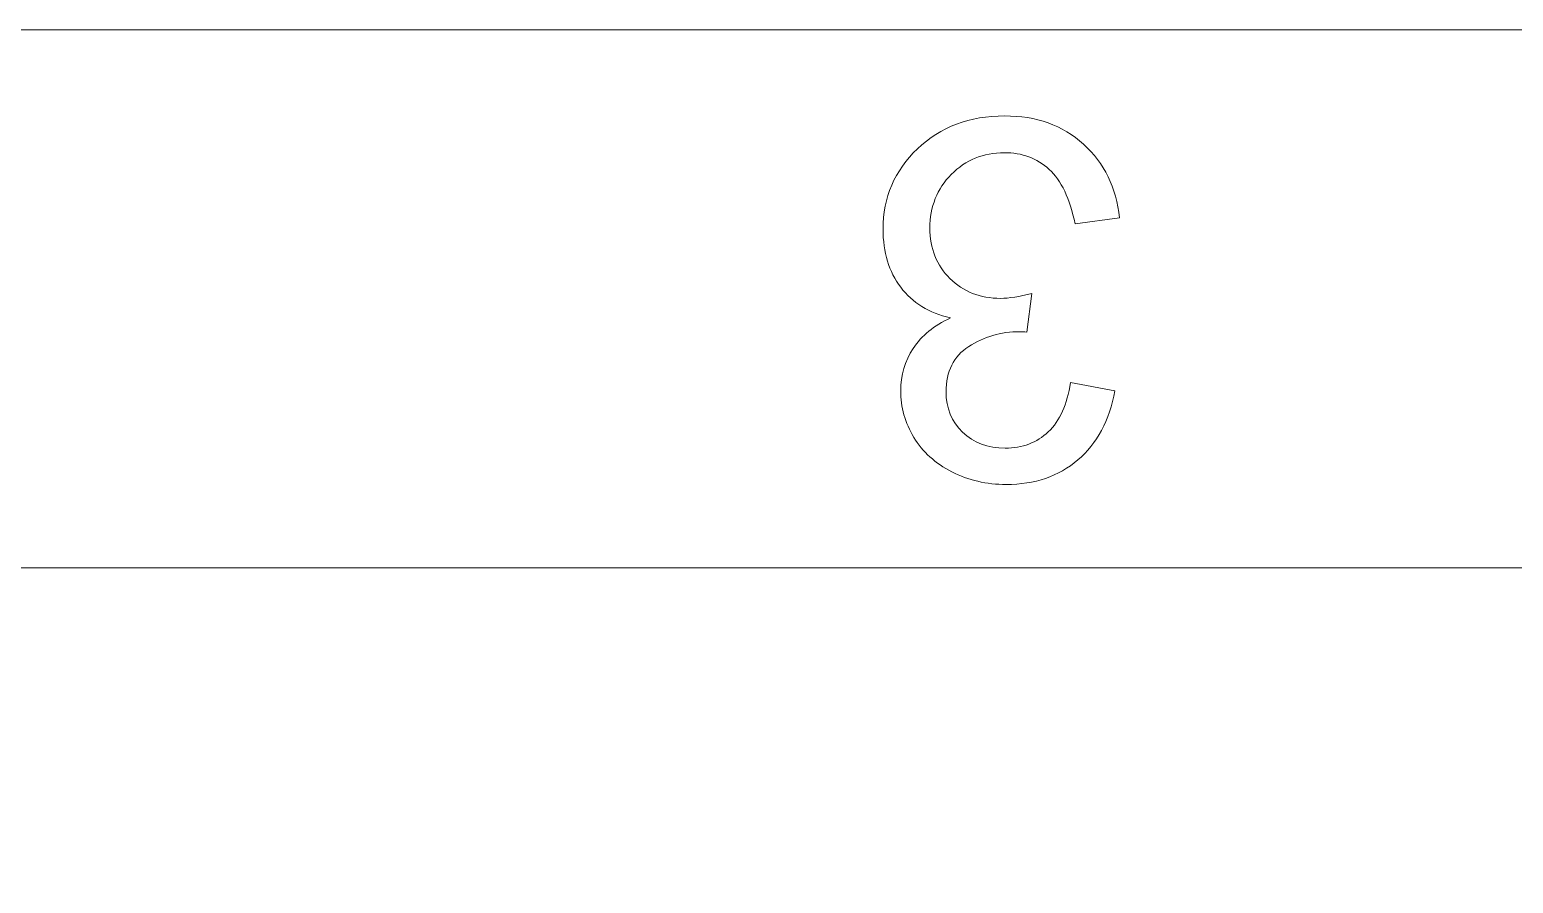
# Model space of a CAD drawing. Header units: millimetres. Extents: x -101 to 34, y -11 to -1.
# Drawn here: x -68.87 to -60.59, y -6.01 to -1.25 of the extents above; entities that cross this region are included whole.
import ezdxf

# ---------------------------------------------------------------- set-up
doc = ezdxf.new("R2010")
doc.units = ezdxf.units.MM
doc.header["$MEASUREMENT"] = 0
doc.layers.add('Layer 1', color=7, linetype='Continuous')

msp = doc.modelspace()

# ---------------------------------------------------------------- linework, layer by layer
at = {"layer": 'Layer 1', "lineweight": 20}
for points, knots in [([(-100.9197, -2.2468), (-100.9197, -2.2468), (-100.9197, -1.2468), (-100.9197, -1.2468), (-55.9197, -1.2468), (-10.9197, -1.2468), (34.0803, -1.2468), (34.0803, -1.2468), (34.0803, -10.2468), (34.0803, -10.2468)], [0, 0, 0, 0, 0.333333, 0.333333, 0.333333, 0.666667, 0.666667, 0.666667, 1, 1, 1, 1]), ([(19.0803, -10.2468), (19.0803, -10.2468), (34.0803, -10.2468), (34.0803, -10.2468), (34.0803, -10.2468), (34.0803, -11.2468), (34.0803, -11.2468), (-10.9197, -11.2468), (-55.9197, -11.2468), (-100.9197, -11.2468), (-100.9197, -11.2468), (-100.9197, -2.2468), (-100.9197, -2.2468), (-100.9197, -2.2468), (-85.9197, -2.2468), (-85.9197, -2.2468), (-85.9197, -2.2468), (-85.9197, -3.2468), (-85.9197, -3.2468), (-85.9197, -3.2468), (-70.9197, -3.2468), (-70.9197, -3.2468), (-70.9197, -3.2468), (-70.9197, -4.2468), (-70.9197, -4.2468), (-70.9197, -4.2468), (-55.9197, -4.2468), (-55.9197, -4.2468), (-55.9197, -4.2468), (-55.9197, -5.2468), (-55.9197, -5.2468), (-55.9197, -5.2468), (-40.9197, -5.2468), (-40.9197, -5.2468), (-40.9197, -5.2468), (-40.9197, -6.2468), (-40.9197, -6.2468), (-40.9197, -6.2468), (-25.9197, -6.2468), (-25.9197, -6.2468), (-25.9197, -6.2468), (-25.9197, -7.2468), (-25.9197, -7.2468), (-25.9197, -7.2468), (-10.9197, -7.2468), (-10.9197, -7.2468), (-10.9197, -7.2468), (-10.9197, -8.2468), (-10.9197, -8.2468), (-10.9197, -8.2468), (4.0803, -8.2468), (4.0803, -8.2468), (4.0803, -8.2468), (4.0803, -9.2468), (4.0803, -9.2468), (4.0803, -9.2468), (19.0803, -9.2468), (19.0803, -9.2468), (19.0803, -9.2468), (19.0803, -10.2468), (19.0803, -10.2468)], [0, 0, 0, 0, 0.05, 0.05, 0.05, 0.1, 0.1, 0.1, 0.15, 0.15, 0.15, 0.2, 0.2, 0.2, 0.25, 0.25, 0.25, 0.3, 0.3, 0.3, 0.35, 0.35, 0.35, 0.4, 0.4, 0.4, 0.45, 0.45, 0.45, 0.5, 0.5, 0.5, 0.55, 0.55, 0.55, 0.6, 0.6, 0.6, 0.65, 0.65, 0.65, 0.7, 0.7, 0.7, 0.75, 0.75, 0.75, 0.8, 0.8, 0.8, 0.85, 0.85, 0.85, 0.9, 0.9, 0.9, 0.95, 0.95, 0.95, 1, 1, 1, 1])]:
    msp.add_open_spline(points, degree=3, knots=knots, dxfattribs=at)
at = {"layer": 'Layer 1', "color": 1, "lineweight": 9}
msp.add_open_spline([(-62.7915, -2.2951), (-62.7915, -2.2951), (-63.0388, -2.3288), (-63.0388, -2.3288), (-63.0674, -2.1882), (-63.1152, -2.0871), (-63.1831, -2.0252), (-63.251, -1.9634), (-63.3344, -1.9325), (-63.4333, -1.9325), (-63.5504, -1.9325), (-63.6492, -1.9727), (-63.7289, -2.0533), (-63.8085, -2.1339), (-63.8483, -2.2337), (-63.8483, -2.3527), (-63.8483, -2.466), (-63.8113, -2.5597), (-63.7368, -2.6338), (-63.6628, -2.7073), (-63.5686, -2.7443), (-63.4539, -2.7443), (-63.407, -2.7443), (-63.3489, -2.7349), (-63.2791, -2.7167), (-63.2791, -2.7167), (-63.3068, -2.9331), (-63.3068, -2.9331), (-63.3232, -2.9312), (-63.3367, -2.9303), (-63.3466, -2.9303), (-63.4525, -2.9303), (-63.5471, -2.9579), (-63.6319, -3.0127), (-63.7162, -3.0676), (-63.7584, -3.1519), (-63.7584, -3.2657), (-63.7584, -3.3561), (-63.7275, -3.4311), (-63.6661, -3.4906), (-63.6047, -3.5501), (-63.5255, -3.5796), (-63.4286, -3.5796), (-63.3321, -3.5796), (-63.252, -3.5491), (-63.1878, -3.4882), (-63.1236, -3.4273), (-63.0824, -3.336), (-63.0641, -3.2142), (-63.0641, -3.2142), (-62.8168, -3.2592), (-62.8168, -3.2592), (-62.8467, -3.425), (-62.9156, -3.5538), (-63.0229, -3.6452), (-63.1297, -3.7365), (-63.2632, -3.782), (-63.4225, -3.782), (-63.5321, -3.782), (-63.6333, -3.7585), (-63.7256, -3.7112), (-63.8183, -3.6644), (-63.8891, -3.6002), (-63.9378, -3.5192), (-63.987, -3.4376), (-64.0113, -3.3514), (-64.0113, -3.2601), (-64.0113, -3.1734), (-63.9879, -3.0947), (-63.9415, -3.0235), (-63.8947, -2.9523), (-63.8254, -2.8956), (-63.734, -2.8535), (-63.853, -2.8263), (-63.9453, -2.7691), (-64.0113, -2.6825), (-64.0769, -2.5963), (-64.1097, -2.4876), (-64.1097, -2.3578), (-64.1097, -2.1822), (-64.0455, -2.0327), (-63.9176, -1.9104), (-63.7893, -1.7882), (-63.6272, -1.7273), (-63.4314, -1.7273), (-63.2548, -1.7273), (-63.1081, -1.7797), (-62.9915, -1.8851), (-62.8744, -1.9905), (-62.8078, -2.1273), (-62.7915, -2.2951)], degree=3, knots=[0, 0, 0, 0, 0.033333, 0.033333, 0.033333, 0.066667, 0.066667, 0.066667, 0.1, 0.1, 0.1, 0.133333, 0.133333, 0.133333, 0.166667, 0.166667, 0.166667, 0.2, 0.2, 0.2, 0.233333, 0.233333, 0.233333, 0.266667, 0.266667, 0.266667, 0.3, 0.3, 0.3, 0.333333, 0.333333, 0.333333, 0.366667, 0.366667, 0.366667, 0.4, 0.4, 0.4, 0.433333, 0.433333, 0.433333, 0.466667, 0.466667, 0.466667, 0.5, 0.5, 0.5, 0.533333, 0.533333, 0.533333, 0.566667, 0.566667, 0.566667, 0.6, 0.6, 0.6, 0.633333, 0.633333, 0.633333, 0.666667, 0.666667, 0.666667, 0.7, 0.7, 0.7, 0.733333, 0.733333, 0.733333, 0.766667, 0.766667, 0.766667, 0.8, 0.8, 0.8, 0.833333, 0.833333, 0.833333, 0.866667, 0.866667, 0.866667, 0.9, 0.9, 0.9, 0.933333, 0.933333, 0.933333, 0.966667, 0.966667, 0.966667, 1, 1, 1, 1], dxfattribs=at)

doc.saveas('drawing.dxf')
